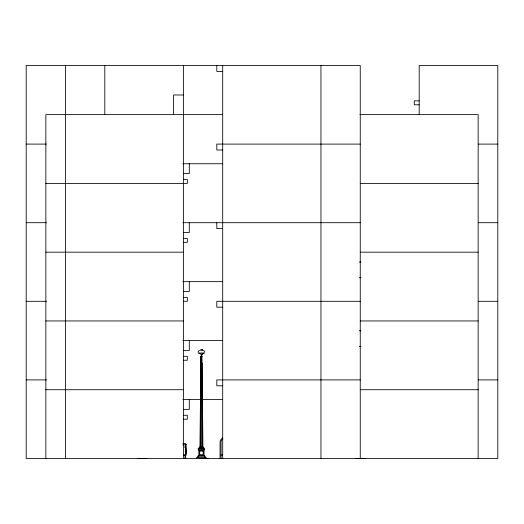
<?xml version="1.0" encoding="UTF-8"?>
<svg xmlns="http://www.w3.org/2000/svg" width="524" height="524" viewBox="0 0 524 524"><rect width="100%" height="100%" fill="white"/><g stroke="black" fill="none" stroke-linecap="round" stroke-linejoin="round"><path stroke-width="0.79" d="M185.358 446.455L185.247 447.673L185.62 447.666L185.732 446.455L185.62 447.666L185.62 447.123M199.1 448.59L199.1 447.81L199.939 446.874L200.954 355.907M185.267 458.454A7.349 7.349 0 0 1 185.267 455.454L185.332 455.081L185.411 455.454A19.591 19.591 0 0 0 185.417 447.47M183.459 455.376L185.765 455.474L185.568 455.094L183.472 455.002M185.548 455.467L185.784 455.101L185.417 455.081M185.358 446.834L185.247 447.673L185.28 446.455L185.771 446.455M185.221 455.454L185.496 454.138M185.404 458.454A7.349 7.349 0 0 1 185.404 455.454L185.634 454.138M185.398 455.454L185.332 455.087M185.286 447.123L185.66 447.123M200.862 363.44L201.432 364.619L202.002 363.44M198.059 351.912L198.937 350.641L199.67 350.641M205.015 457.504L205.015 456.221L204.006 455.494L204.006 450.299L204.701 448.59L198.164 448.59L198.858 450.299L198.858 455.494L197.856 456.221L197.856 457.504M222.268 438.025L220.322 440.35L220.054 441.778L220.054 458.5M222.864 438.732L221.279 440.619L221.056 441.85L221.056 458.5M203.928 353.032L201.937 354.342L200.934 354.342L198.937 353.032M185.273 455.454L185.313 455.454A19.591 19.591 0 0 0 185.267 447.47L185.26 444.797M222.7 71.395L216.805 71.395L216.805 65.5M183.4 94.975L173.575 94.975L173.575 114.625M419.2 100.87L414.288 100.87L414.288 104.8L419.2 104.8M222.7 114.625L45.85 114.625L45.85 458.5M359.923 114.625L478.15 114.625L478.15 458.5M26.2 144.1L46.498 144.1M360.25 144.1L216.805 144.1L216.805 149.995L222.7 149.995M478.353 144.1L497.8 144.1M182.784 163.75L222.7 163.75M183.4 173.575L189.295 173.575L189.295 163.75M183.4 179.47L187.33 179.47L187.33 183.4L45.85 183.4M360.25 183.4L478.15 183.4M26.2 222.7L46.498 222.7M182.784 222.7L360.25 222.7M478.353 222.7L497.8 222.7M222.7 228.595L216.805 228.595L216.805 222.7M183.4 232.525L189.295 232.525L189.295 222.7M183.4 238.42L187.33 238.42L187.33 242.35L183.4 242.35M45.85 252.175L183.4 252.175M360.25 252.175L478.15 252.175M359.34 262L360.964 262M359.34 277.72L360.964 277.72M182.784 281.65L222.7 281.65M183.4 291.475L189.295 291.475L189.295 281.65M183.4 297.37L187.33 297.37L187.33 301.3L183.4 301.3M26.2 301.3L46.498 301.3M360.25 301.3L216.805 301.3L216.805 307.195L222.7 307.195M478.353 301.3L497.8 301.3M45.85 320.95L183.4 320.95M360.25 320.95L478.15 320.95M359.34 330.775L360.964 330.775M182.784 340.6L222.7 340.6M359.34 346.495L360.964 346.495M183.4 350.425L189.295 350.425L189.295 340.6M203.201 350.641L203.928 350.641L204.805 351.912M198.059 353.032L204.805 353.032M183.4 356.32L187.33 356.32L187.33 360.25L183.4 360.25M200.685 356.471L200.378 446.874L199.782 448.59M201.963 356.471L202.932 446.874L203.771 447.81L203.771 448.59M26.2 379.9L46.498 379.9M360.25 379.9L216.805 379.9L216.805 385.795L222.7 385.795M478.353 379.9L497.8 379.9M45.85 389.725L183.4 389.725M360.25 389.725L478.15 389.725M182.784 399.55L200.594 399.55M202.231 399.55L222.7 399.55M183.4 409.375L189.295 409.375L189.295 399.55M183.4 415.27L187.33 415.27L187.33 419.2L183.4 419.2M182.791 443.481L185.123 443.481A0.996 0.996 0 0 1 186.118 444.476L186.118 444.797M182.85 444.797L186.184 444.797M185.267 446.834L185.771 446.834M199.939 446.874L202.932 446.874M199.1 447.81L203.771 447.81M198.164 449.409L204.701 449.409M198.858 450.299L204.006 450.299M221.056 455.048L222.641 455.048M198.858 455.494L204.006 455.494M197.856 456.221L205.015 456.221M185.568 455.094L183.334 455.002M183.321 455.376L185.679 455.467M201.95 355.907L202.185 356.471M185.64 444.797L185.863 448.741A19.938 19.938 0 0 1 185.634 455.52A7.002 7.002 0 0 0 185.548 457.904L185.653 458.5M185.634 447.437L185.856 448.741M185.797 458.5L185.686 457.904A7.002 7.002 0 0 1 185.771 455.52A19.938 19.938 0 0 0 186 448.741L185.771 444.797M185.326 457.956L185.417 458.5M185.175 457.956L185.28 458.5M202.002 362.988L202.493 446.874L203.083 448.59M419.2 114.625L419.2 65.5L497.8 65.5L497.8 458.5L26.2 458.5L26.2 65.5L360.25 65.5L360.25 458.5M365.261 458.5L355.436 458.5M320.95 65.5L320.95 458.5M222.7 65.5L222.7 458.5M208.087 458.5L199.428 458.5M206.266 458.5L206.266 457.504L196.598 457.504L196.598 458.5M202.081 353.222L202.081 354.872M201.432 355.272L201.432 448.59M185.411 444.797L185.404 447.47M183.4 65.5L183.4 458.5M146.746 458.5L138.087 458.5M104.8 65.5L104.8 114.625M65.5 65.5L65.5 458.5M202.375 349.58L200.751 349.58L200.751 350.641L202.375 350.641L202.375 349.58M203.174 451.131L199.69 451.131L199.69 454.662L203.174 454.662L203.174 451.131"/></g></svg>
